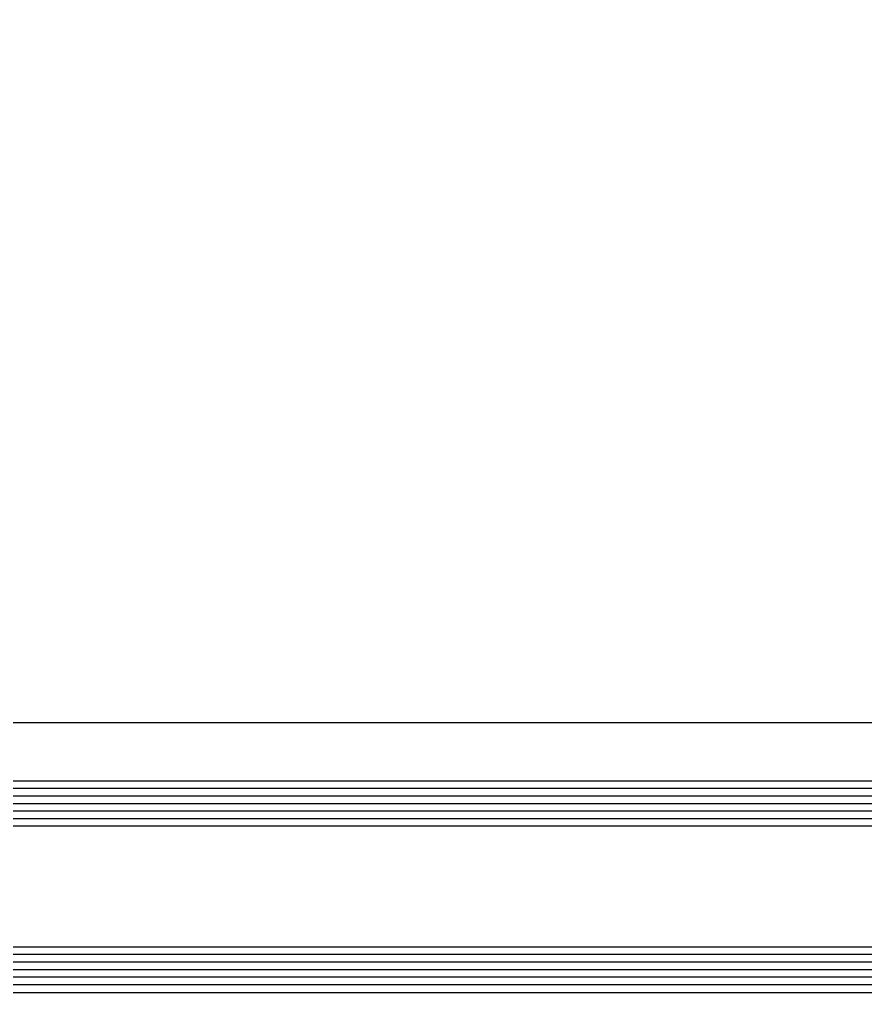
# Model space of a CAD drawing. Header units: inches. Extents: x 21 to 38546, y 13 to 15001.
# Drawn here: x 4557.88 to 4569.07, y 963.47 to 976.38 of the extents above; entities that cross this region are included whole.
import ezdxf

# ---------------------------------------------------------------- set-up
doc = ezdxf.new("R2010")
doc.units = ezdxf.units.IN
doc.header["$MEASUREMENT"] = 0
doc.set_wipeout_variables(frame=1)
for name, color, linetype, lineweight in [('Z_MİM_-KM-GLAZ', 8, 'Continuous', 25), ('Z_MİM_-KM-IZO-THERMAL', 8, 'Continuous', 25), ('Z_MİM_-KM-IZO-THERMAL-ROCKWOOL', 8, 'BATTING', 25), ('Z_MİM_-KM-PAINT', 8, 'Continuous', 25), ('Z_MİM_-KM-WALL-PLASTER', 8, 'Continuous', 25), ('Z_MİM_ALUMINIUM', 8, 'Continuous', 25), ('Z_MİM_KOLON-0.KAT', 8, 'Continuous', 25), ('Z_MİM_MYM_CAM', 8, 'Continuous', 25)]:
    doc.layers.add(name, color=color, linetype=linetype, lineweight=lineweight)
doc.linetypes.add('BATTING', pattern='A,0.00254,-2.54,[134,ltypeshp.shx,S=2.54,R=0,X=-2.54,Y=0],-5.08,[134,ltypeshp.shx,S=2.54,R=180,X=2.54,Y=0],-2.54', length=10.16254)

# ---------------------------------------------------------------- blocks, each defined once
blk = doc.blocks.new('*U219')
at = {"layer": 'Z_MİM_MYM_CAM'}
blk.add_line((211.17, 0), (-387.24, 0), dxfattribs=at)
for points in [[(211.17, 0), (-387.24, 0)], [(211.17, 0), (-387.24, 0)], [(-387.24, -1), (211.17, -1)], [(-387.24, -2), (211.17, -2)], [(-387.24, -3), (211.17, -3)], [(-387.24, -4), (211.17, -4)], [(-387.24, -5), (211.17, -5)], [(-387.24, -6), (211.17, -6)], [(-387.24, -22), (211.17, -22)], [(-387.24, -22), (211.17, -22)], [(211.17, -23), (-387.24, -23)], [(211.17, -24), (-387.24, -24)], [(211.17, -25), (-387.24, -25)], [(211.17, -26), (-387.24, -26)], [(211.17, -27), (-387.24, -27)], [(211.17, -28), (-387.24, -28)], [(211.17, -28), (-387.24, -28)]]:
    blk.add_lwpolyline(points, dxfattribs=at)
blk = doc.blocks.new('-KM-AL5 140_164')
blk.add_wipeout([(151.488, -34.02), (151.726, -15.48), (149.45, -15.45), (149.45, 7.15), (9.45, 7.15), (9.45, -15.45), (7.398, -15.45), (7.567, -34.061)])
at = {"layer": 'Z_MİM_ALUMINIUM', "elevation": 0.002}
blk.add_lwpolyline([(16.713, -30.45), (142.175, -30.45)], dxfattribs=at)
at = {"layer": 'Z_MİM_KOLON-0.KAT', "xscale": 0.1, "yscale": 0.1, "zscale": 0.1, "rotation": 180}
blk.add_blockref('*U219', (104.107, -34.02), dxfattribs=at)

msp = doc.modelspace()

# ---------------------------------------------------------------- linework, layer by layer
at = {"layer": 'Z_MİM_-KM-IZO-THERMAL'}
msp.add_lwpolyline([(4654.257, 1293.058), (4654.257, 969.583), (3319.258, 969.583), (3319.258, 1624.583), (3029.258, 1624.583), (3029.258, 2594.584), (6844.258, 2594.584), (6844.258, 969.583), (5329.257, 969.583), (5329.257, 1293.058)], dxfattribs=at)
at = {"layer": 'Z_MİM_-KM-IZO-THERMAL-ROCKWOOL', "ltscale": 0.45}
msp.add_lwpolyline([(4649.257, 1293.058), (4649.257, 974.583), (3324.258, 974.583), (3324.258, 1629.583), (3034.258, 1629.583), (3034.258, 2589.584), (6839.258, 2589.584), (6839.258, 974.583), (5334.257, 974.583), (5334.257, 1293.058)], dxfattribs=at)
at = {"layer": 'Z_MİM_-KM-PAINT'}
msp.add_lwpolyline([(4657.257, 1293.058), (4657.257, 966.583), (3316.258, 966.583), (3316.258, 1621.583), (3026.258, 1621.583), (3026.258, 2597.584), (6847.258, 2597.584), (6847.258, 966.583), (5326.257, 966.583), (5326.257, 1293.058)], dxfattribs=at)
at = {"layer": 'Z_MİM_-KM-WALL-PLASTER'}
msp.add_lwpolyline([(4656.757, 1293.058), (4656.757, 967.083), (3316.758, 967.083), (3316.758, 1622.083), (3026.758, 1622.083), (3026.758, 2597.084), (6846.758, 2597.084), (6846.758, 967.083), (5326.757, 967.083), (5326.757, 1293.058)], dxfattribs=at)

# ---------------------------------------------------------------- next in the draw order: block references
at = {"layer": 'Z_MİM_-KM-GLAZ'}
msp.add_blockref('-KM-AL5 140_164', (4467.307, 997.533), dxfattribs=at)

doc.saveas('drawing.dxf')
